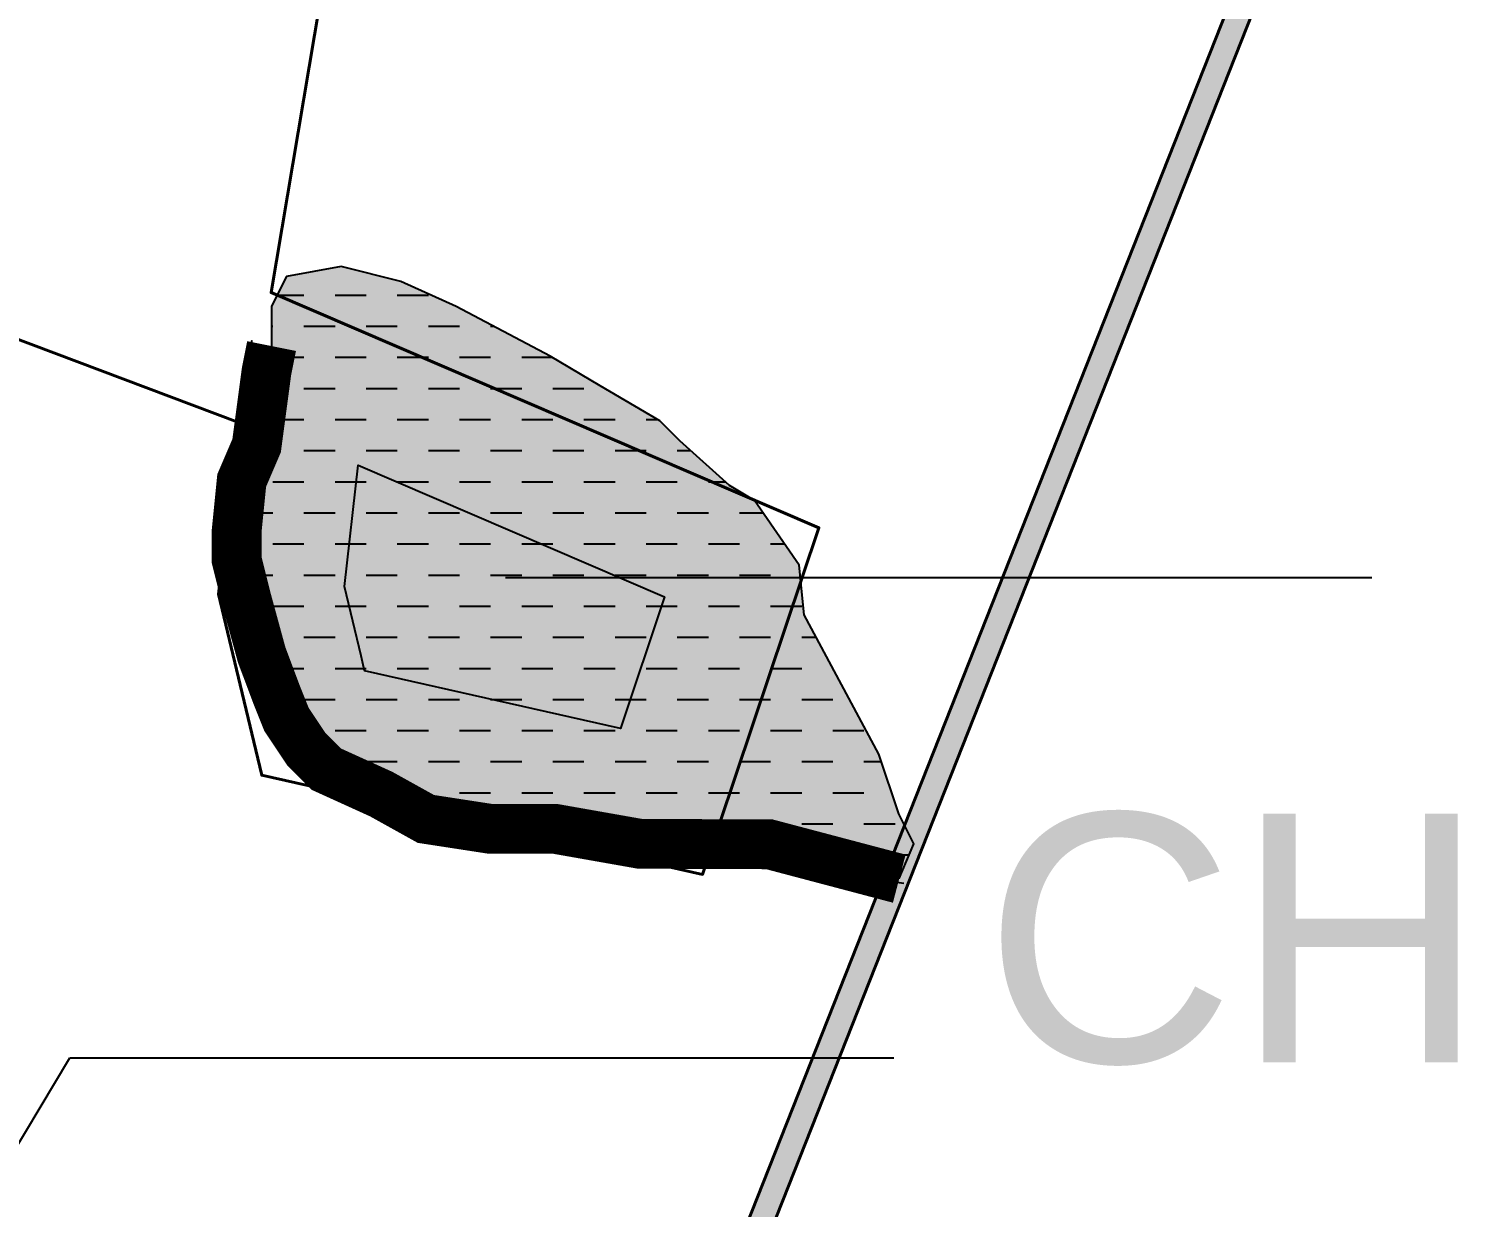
# Model space of a CAD drawing. Header units: metres. Extents: x 201400 to 215600, y 173235 to 1738400.
# Drawn here: x 204357.2 to 204644.8, y 1735423 to 1735659.8 of the extents above; entities that cross this region are included whole.
import ezdxf

# ---------------------------------------------------------------- set-up
doc = ezdxf.new("R2010")
doc.units = ezdxf.units.M
doc.layers.add('250Acres', color=7, linetype='Continuous', lineweight=25)
doc.layers.add('BUND', color=7, linetype='Continuous', true_color=0x3dcfff)
doc.layers.add('name power lines', color=1, linetype='Continuous')
doc.layers.add('Names', color=1, linetype='Continuous')
doc.layers.add('STREAM', color=7, linetype='Continuous', lineweight=0, true_color=0x3dcfff)
doc.styles.get("Standard").update_dxf_attribs({"font": 'arial.ttf', "height": 50})
doc.dimstyles.get("Standard").update_dxf_attribs({"dimtxt": 50, "dimasz": 0.18, "dimexe": 0.18, "dimexo": 0.0625, "dimgap": 0.09, "dimtad": 0, "dimtih": 1, "dimtoh": 1, "dimdec": 4, "dimzin": 0, "dimdsep": 46, "dimtxsty": 'Standard', "dimcen": 0.09, "dimadec": 0, "dimazin": 0, "dimtfac": 1, "dimtdec": 4, "dimtofl": 0, "dimtmove": 0, "dimatfit": 3, "dimfxl": 1, "dimtolj": 1, "dimtzin": 0, "dimarcsym": 0})
pattern_1 = [(0, (0, 0), (6.25, 6.25), [6.25, -6.25])]

msp = doc.modelspace()

# ---------------------------------------------------------------- hatches: boundary and pattern name
h = msp.add_hatch(color=253)
h.dxf.hatch_style = 1
h.paths.add_polyline_path([(204742.81, 1736026.2), (204738.08, 1736027.83), (204672.31, 1735853.08), (204636.91, 1735762.23), (204409.21, 1735186.24), (204415.37, 1735188.23), (204641.57, 1735760.42)])
at = {"layer": 'STREAM'}
h = msp.add_hatch(color=256, dxfattribs=at)
h.dxf.hatch_style = 1
h.paths.add_polyline_path([(204532.1, 1735489), (204535, 1735496), (204532, 1735502), (204528, 1735514), (204513, 1735542), (204512, 1735552), (204503, 1735565), (204498, 1735568), (204488, 1735577), (204484, 1735581), (204472, 1735588), (204462, 1735594), (204443.09, 1735603.96), (204432, 1735609), (204420, 1735612), (204409, 1735610), (204406, 1735604), (204406, 1735596), (204405, 1735591), (204403, 1735576), (204400, 1735569), (204399, 1735559), (204399, 1735553), (204401, 1735545), (204404, 1735534), (204407, 1735526), (204409, 1735521), (204413, 1735515), (204417, 1735511), (204428, 1735506), (204437, 1735501), (204450, 1735499), (204463, 1735499), (204480, 1735496), (204506, 1735495.9)])
at = {"layer": 'STREAM', "linetype": 'Continuous', "lineweight": 25}
h = msp.add_hatch(dxfattribs=at)
h.set_pattern_fill('DASH', color=256, scale=50, style=0)
h.set_pattern_definition(pattern_1)
h.paths.add_polyline_path([(204532.1, 1735489), (204535, 1735496), (204532, 1735502), (204528, 1735514), (204513, 1735542), (204512, 1735552), (204503, 1735565), (204498, 1735568), (204488, 1735577), (204484, 1735581), (204472, 1735588), (204462, 1735594), (204443.09, 1735603.96), (204432, 1735609), (204420, 1735612), (204409, 1735610), (204406, 1735604), (204406, 1735596), (204405, 1735591), (204403, 1735576), (204400, 1735569), (204399, 1735559), (204399, 1735553), (204401, 1735545), (204404, 1735534), (204407, 1735526), (204409, 1735521), (204413, 1735515), (204417, 1735511), (204428, 1735506), (204437, 1735501), (204450, 1735499), (204463, 1735499), (204480, 1735496), (204506, 1735495.9)])
h = msp.add_hatch(dxfattribs=at)
h.set_pattern_fill('DASH', color=256, scale=50, style=0)
h.set_pattern_definition(pattern_1)
h.paths.add_polyline_path([(204532.1, 1735489), (204535, 1735496), (204532, 1735502), (204528, 1735514), (204513, 1735542), (204512, 1735552), (204503, 1735565), (204498, 1735568), (204488, 1735577), (204484, 1735581), (204472, 1735588), (204462, 1735594), (204443.09, 1735603.96), (204432, 1735609), (204420, 1735612), (204409, 1735610), (204406, 1735604), (204406, 1735596), (204405, 1735591), (204403, 1735576), (204400, 1735569), (204399, 1735559), (204399, 1735553), (204401, 1735545), (204404, 1735534), (204407, 1735526), (204409, 1735521), (204413, 1735515), (204417, 1735511), (204428, 1735506), (204437, 1735501), (204450, 1735499), (204463, 1735499), (204480, 1735496), (204506, 1735495.9)])

# ---------------------------------------------------------------- linework, layer by layer
at = {"color": 253, "flags": 128}
msp.add_lwpolyline([(204742.81, 1736026.2), (204738.08, 1736027.83), (204672.31, 1735853.08), (204636.91, 1735762.23), (204409.21, 1735186.24), (204415.37, 1735188.23), (204641.57, 1735760.42)], close=True, dxfattribs=at)
at = {"color": 1, "flags": 128}
msp.add_lwpolyline([(204420.64, 1735547.7), (204423.38, 1735572.05), (204484.94, 1735545.62), (204476.07, 1735519.2), (204453.79, 1735524.21), (204424.7, 1735530.75), (204423.97, 1735533.78)], close=True, dxfattribs=at)
at = {"layer": '250Acres', "color": 5, "lineweight": 40, "flags": 128}
msp.add_lwpolyline([(205078.91, 1735842.67), (205078.15, 1735839.16), (204995.21, 1735870.93), (205008.86, 1735951.12), (204822.67, 1735998.73), (204742.81, 1736026.2), (204641.57, 1735760.42), (204415.37, 1735188.23), (205215.42, 1735447.09)], close=True, dxfattribs=at)
for points in [[(204440.74, 1735813.66), (204405.92, 1735606.75), (204515.97, 1735559.51), (204492.6, 1735489.86), (204448.31, 1735499.82), (204404.02, 1735509.77), (204399.66, 1735527.96), (204395.31, 1735546.15), (204399.2, 1735580.73), (204265.72, 1735631.03), (204265.18, 1735737.66)], [(204361.39, 1735170.76), (204409.21, 1735186.24), (204636.91, 1735762.23)]]:
    msp.add_lwpolyline(points, dxfattribs=at)
at = {"layer": 'BUND', "color": 151, "const_width": 10, "elevation": 317.08}
msp.add_lwpolyline([(204406, 1735596), (204405, 1735591), (204403, 1735576), (204400, 1735569), (204399, 1735559), (204399, 1735553), (204401, 1735545), (204404, 1735534), (204407, 1735526), (204409, 1735521), (204413, 1735515), (204417, 1735511), (204428, 1735506), (204437, 1735501), (204450, 1735499), (204463, 1735499), (204480, 1735496), (204506, 1735495.9), (204532.1, 1735489)], dxfattribs=at)
at = {"layer": 'BUND', "const_width": 10, "elevation": 317.08}
msp.add_lwpolyline([(204406, 1735596), (204405, 1735591), (204403, 1735576), (204400, 1735569), (204399, 1735559), (204399, 1735553), (204401, 1735545), (204404, 1735534), (204407, 1735526), (204409, 1735521), (204413, 1735515), (204417, 1735511), (204428, 1735506), (204437, 1735501), (204450, 1735499), (204463, 1735499), (204480, 1735496), (204506, 1735495.9), (204532.1, 1735489)], dxfattribs=at)
msp.add_lwpolyline([(204406, 1735596), (204405, 1735591), (204403, 1735576), (204400, 1735569), (204399, 1735559), (204399, 1735553), (204401, 1735545), (204404, 1735534), (204407, 1735526), (204409, 1735521), (204413, 1735515), (204417, 1735511), (204428, 1735506), (204437, 1735501), (204450, 1735499), (204463, 1735499), (204480, 1735496), (204506, 1735495.9), (204532.1, 1735489)], dxfattribs=at)
at = {"layer": 'BUND', "color": 151, "linetype": 'Continuous', "elevation": 316.3}
msp.add_lwpolyline([(204533, 1735488), (204506, 1735492), (204481, 1735493), (204462, 1735496), (204450, 1735498), (204437, 1735500), (204427, 1735504), (204417.05, 1735510.09), (204412, 1735514), (204408, 1735520), (204405, 1735525), (204403, 1735533), (204400, 1735544), (204398, 1735553), (204396, 1735560), (204398, 1735570), (204400, 1735577), (204402, 1735592), (204402.04, 1735597.09), (204402, 1735597)], dxfattribs=at)
at = {"layer": 'BUND', "linetype": 'Continuous', "elevation": 316.3}
msp.add_lwpolyline([(204533, 1735488), (204506, 1735492), (204481, 1735493), (204462, 1735496), (204450, 1735498), (204437, 1735500), (204427, 1735504), (204417.05, 1735510.09), (204412, 1735514), (204408, 1735520), (204405, 1735525), (204403, 1735533), (204400, 1735544), (204398, 1735553), (204396, 1735560), (204398, 1735570), (204400, 1735577), (204402, 1735592), (204402.04, 1735597.09), (204402, 1735597)], dxfattribs=at)
msp.add_lwpolyline([(204533, 1735488), (204506, 1735492), (204481, 1735493), (204462, 1735496), (204450, 1735498), (204437, 1735500), (204427, 1735504), (204417.05, 1735510.09), (204412, 1735514), (204408, 1735520), (204405, 1735525), (204403, 1735533), (204400, 1735544), (204398, 1735553), (204396, 1735560), (204398, 1735570), (204400, 1735577), (204402, 1735592), (204402.04, 1735597.09), (204402, 1735597)], dxfattribs=at)
at = {"layer": 'STREAM', "elevation": 317.08}
msp.add_lwpolyline([(204532.1, 1735489), (204535, 1735496), (204532, 1735502), (204528, 1735514), (204513, 1735542), (204512, 1735552), (204503, 1735565), (204498, 1735568), (204488, 1735577), (204484, 1735581), (204472, 1735588), (204462, 1735594), (204443.09, 1735603.96), (204432, 1735609), (204420, 1735612), (204409, 1735610), (204406, 1735604), (204406, 1735596)], dxfattribs=at)
at = {"layer": 'STREAM', "linetype": 'Continuous', "lineweight": 25, "elevation": 317.08}
msp.add_lwpolyline([(204532.1, 1735489), (204535, 1735496), (204532, 1735502), (204528, 1735514), (204513, 1735542), (204512, 1735552), (204503, 1735565), (204498, 1735568), (204488, 1735577), (204484, 1735581), (204472, 1735588), (204462, 1735594), (204443.09, 1735603.96), (204432, 1735609), (204420, 1735612), (204409, 1735610), (204406, 1735604), (204406, 1735596)], dxfattribs=at)
msp.add_lwpolyline([(204532.1, 1735489), (204535, 1735496), (204532, 1735502), (204528, 1735514), (204513, 1735542), (204512, 1735552), (204503, 1735565), (204498, 1735568), (204488, 1735577), (204484, 1735581), (204472, 1735588), (204462, 1735594), (204443.09, 1735603.96), (204432, 1735609), (204420, 1735612), (204409, 1735610), (204406, 1735604), (204406, 1735596)], dxfattribs=at)

# ---------------------------------------------------------------- texts
at = {"layer": 'Names', "color": 7, "linetype": 'Continuous', "ltscale": 50}
msp.add_text('CHERUVU AREA', height=50, dxfattribs=at).set_placement((204549.07, 1735452.09))

# ---------------------------------------------------------------- leaders
at = {"layer": 'name power lines', "color": 7, "linetype": 'Continuous', "ltscale": 190}
for points in [[(204453, 1735549.5), (204627, 1735549.5)], [(204238, 1735240.5), (204365.5, 1735453), (204531, 1735453)]]:
    msp.add_leader(points, dimstyle='Standard', override={"dimtxt": 24, "dimasz": 40}, dxfattribs=at)

doc.saveas('drawing.dxf')
